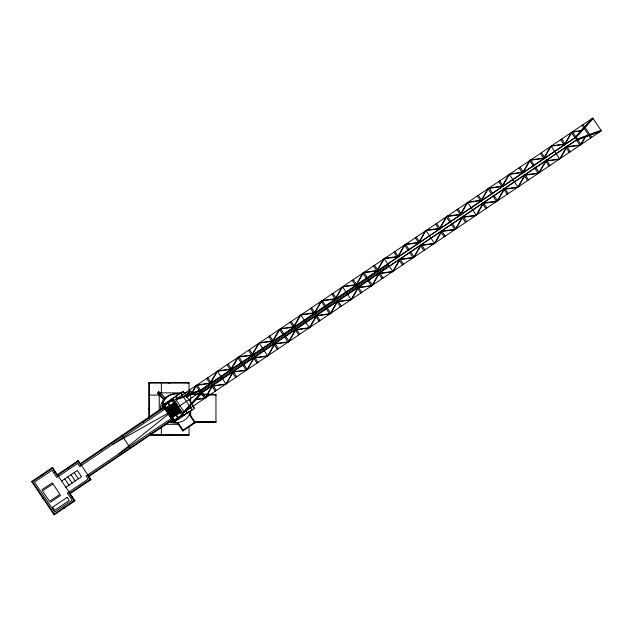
<?xml version="1.0" encoding="UTF-8"?>
<svg xmlns="http://www.w3.org/2000/svg" width="633" height="633" viewBox="0 0 633 633"><rect width="100%" height="100%" fill="white"/><g stroke="black" fill="none" stroke-linecap="round" stroke-linejoin="round"><path stroke-width="0.95" d="M189.726 414.235L190.707 410.817A14.464 14.464 0 0 1 170.166 421.127M183.277 414.797L182.518 414.718L182.312 415.58M183.38 414.924L183.301 415.683L182.541 415.802M163.828 406.916L80.304 463.704M188.618 412.297L188.745 411.656L183.459 415.216M162.309 405.373L163.512 401.789M172.896 399.747L171.852 400.048M174.74 421.214L174.146 421.689L173.521 421.238M171.986 400.143L172.247 399.478L172.659 400.096M196.23 399.249L205.147 398.054L212.095 385.853L226.005 383.994L232.944 371.793L246.854 369.925L253.793 357.724L267.712 355.857L274.651 343.664L288.561 341.796L295.5 329.595L309.41 327.728L316.358 315.527L330.268 313.667L337.207 301.466L351.117 299.599L358.056 287.398L371.975 285.53L378.914 273.337L392.824 271.47L399.763 259.269L413.673 257.402L420.621 245.2L434.531 243.341L441.47 231.14L455.38 229.273L462.319 217.072L476.238 215.204L483.177 203.011L497.087 201.144L504.026 188.943L517.936 187.075L524.884 174.874L538.794 173.015L545.733 160.814L559.643 158.946L566.614 146.793L580.501 144.878L584.971 137.092M192.1 393.125L196.57 385.339L210.449 383.424L217.428 371.27L231.306 369.356L238.277 357.202L252.156 355.295L259.126 343.141L273.005 341.227L279.984 329.073L293.862 327.158L300.833 315.012L314.712 313.098L321.691 300.944L335.569 299.029L342.54 286.876L356.419 284.969L363.389 272.815L377.268 270.9L384.247 258.747L398.125 256.832L405.096 244.686L418.975 242.771L425.954 230.618L439.832 228.703L446.803 216.549L460.682 214.642L467.652 202.489L481.531 200.574L488.51 188.42L502.388 186.506L509.359 174.36L523.238 172.445L530.209 160.291L544.095 158.377L551.066 146.223L564.976 144.364L571.915 132.162L580.833 130.968M191.546 393.33L195.882 385.798M216.739 371.737L210.211 383.06L197.274 384.864M237.589 357.669L231.061 368.999L218.124 370.796M258.438 343.6L251.91 354.931L238.981 356.735M279.295 329.54L272.768 340.87L259.831 342.667M300.145 315.471L293.617 326.802L280.68 328.598M321.002 301.411L314.474 312.734L301.537 314.538M341.852 287.342L335.324 298.673L322.387 300.469M362.701 273.274L356.173 284.605L343.244 286.409M383.558 259.214L377.031 270.544L364.094 272.34M404.408 245.145L397.88 256.476L384.943 258.272M425.265 231.085L418.737 242.407L405.8 244.211M446.115 217.016L439.587 228.347L426.65 230.143M466.964 202.948L460.436 214.278L447.507 216.082M487.821 188.887L481.294 200.218L468.357 202.014M508.671 174.819L502.143 186.149L489.206 187.946M529.528 160.758L523 172.089L510.063 173.885M550.378 146.69L543.85 158.021L530.913 159.817M560.332 158.479L566.859 147.157L579.796 145.353M581.181 144.419L585.525 136.886M205.709 397.682L212.348 386.233L225.435 384.373M226.559 383.614L233.197 372.164L246.284 370.313M247.416 369.545L254.047 358.096L267.142 356.244M268.265 355.485L274.904 344.036L287.991 342.176M309.972 327.356L316.611 315.907L329.698 314.047M330.822 313.288L337.46 301.838L350.547 299.987M351.679 299.219L358.31 287.77L371.405 285.918M393.386 271.09L400.016 259.641L413.112 257.789L409.401 252.187M435.085 242.961L441.723 231.512L454.81 229.66M455.942 228.893L462.573 217.443L475.668 215.592M476.791 214.832L483.43 203.383L496.517 201.523M518.498 186.703L525.129 175.254L538.224 173.395L534.521 167.8M539.348 172.635L545.986 161.186L559.074 159.334M164.311 405.642L164.002 404.598L163.251 405.389M171.828 399.162L171.685 399.771M174.13 400.436L592.773 118.094L601.35 130.817L577.043 139.758L201.666 392.887L184.298 412.123L175.721 399.399L200.028 390.458L554.516 151.342M185.089 411.592L202.473 392.341M574.598 137.875L591.982 118.624M554.548 151.398L575.405 137.329L592.773 118.094M183.942 411.585L201.318 392.373M575.745 137.844L593.129 118.632M157.815 393.433L161.13 396.749M159.152 392.104L162.467 395.411M160.094 395.712L161.431 394.383M161.415 397.026L163.219 398.837M162.744 395.696L164.556 397.508M186.007 395.57L190.588 390.988L191.926 392.325L186.735 397.508M186.466 397.421L187.851 396.393M191.221 425.574L192.559 424.237M118.885 453.758L173.213 410.287L388.52 265.085M173.205 408.538L171.844 409.606L173.157 408.878L171.416 409.511L173.276 408.024L170.839 409.377L173.363 407.399L169.953 409.171L173.513 406.331L168.797 408.902L173.703 404.993L167.286 408.562L173.948 403.245L164.485 408.594L181.948 411.988L172.477 417.337L179.147 412.02L172.722 415.588L177.58 411.664L172.904 414.299L176.52 411.418L173.062 413.23L175.586 411.205L173.157 412.526L175.009 411.07L173.276 411.679M168.853 408.918L173.695 405.065L167.357 408.578M172.912 414.251L176.48 411.41L173.062 413.183L175.626 411.213L173.149 412.558L175.04 411.078L173.276 411.703M171.416 409.511L173.276 408.056M170.799 409.369L173.371 407.351L169.905 409.163M52.238 468.206L52.761 467.85M31.998 482.061L52.855 467.993M54.976 472.273L55.498 471.917M55.126 472.495L55.649 472.139M57.358 474.671L78.207 460.602L91.01 479.577L70.152 493.645M77.891 461.259L78.413 460.911M57.706 475.193L78.563 461.125M57.722 476.332L58.244 475.984M162.847 405.46L169.889 400.705M173.228 398.45L177.485 395.585M182.802 392.278L183.483 391.819M183.127 392.689L183.776 392.325M173.086 399.906L164.335 405.816L174.32 420.621L183.072 414.71M79.331 463.396L79.853 463.047M79.442 463.554L79.964 463.206M41.786 489.871L52.215 482.837M80.652 464.226L164.066 407.969M80.779 465.532L81.293 465.184M81.443 465.397L79.774 466.521L77.661 463.396L56.812 477.464L51.961 470.272L34.443 482.085L54.699 512.113L72.217 500.292L67.359 493.099L88.209 479.039L86.104 475.913L171.163 418.5M81.459 465.421L164.865 409.163M61.646 481.025L77.281 470.477L81.507 476.736L65.864 487.283M200.147 390.64L575.532 137.511M42.902 498.218L43.424 497.87M43.091 498.495L43.606 498.147M201.539 392.705L576.924 139.577M87.457 475.438L87.979 475.09M88.533 475.905L171.939 419.647M50.229 502.38L60.649 495.354M88.881 476.427L172.295 420.17M182.723 413.183L601.35 130.817M88.897 477.575L89.419 477.227M89.008 477.733L89.53 477.385M193.326 407.81L193.927 407.375M68.76 492.703L69.282 492.355M176.164 420.138L173.814 421.72L172.714 420.098M176.829 419.687L180.073 417.503M173.751 422.33L194.6 408.261L183.135 391.265L162.285 405.334L173.751 422.33L177.517 422.559M69.804 493.123L90.654 479.054M90.337 479.711L90.859 479.363M189.307 414.734L189.829 414.378M177.406 422.955L177.928 422.599M71.505 496.77L72.027 496.422M71.656 496.992L72.178 496.644M53.797 514.376L74.654 500.315M74.251 500.838L74.773 500.489M182.486 430.495L195.027 422.092M182.605 430.669L183.127 430.313M195.265 422.44L194.742 422.789L189.117 414.449L189.639 414.101L195.352 422.575L182.842 431.01L177.216 422.67L177.738 422.322L183.364 430.662M112.587 444.421L173.213 410.287M165.332 408.111L173.94 403.332M171.962 399.059L172.437 398.988M173.798 420.526L174.566 420.605M576.695 139.244L601.002 130.295M576.236 140.304L600.567 131.347M176.504 398.869L200.835 389.912M176.069 399.921L200.376 390.972M572.485 131.775L581.221 130.54M551.636 145.843L564.723 143.984L571.362 132.534L575.152 138.081M517.375 187.463L504.279 189.314L497.649 200.764L493.859 195.225M433.961 243.721L420.874 245.58L414.235 257.03L410.445 251.483M392.254 271.85L379.167 273.709L372.528 285.159L368.738 279.62M308.849 328.116L295.753 329.967L289.123 341.416L285.333 335.878M195.85 399.676L204.586 398.442M194.806 421.982L215.956 421.491M193.84 422.63L215.956 422.116L215.956 394.446L189.995 393.845M148.787 383.131L189.038 383.131M148.787 383.717L149.42 383.717M181.829 392.879L159.231 392.879L159.231 410.564M183.792 392.879L188.705 392.879M215.956 394.446L189.995 394.446L215.956 395.079M148.787 395.079L160.109 395.079M148.787 408.799L149.42 408.799M148.787 409.804L149.42 409.804M194.806 422.116L215.956 422.116M165.126 424.316L178.878 424.316M149.42 434.689L189.038 434.689M148.787 435.322L189.038 435.322L189.038 426.42M163.243 405.342L163.71 405.342M175.499 393.702L179.337 393.955A14.464 14.464 0 0 0 162.08 409.14M182.241 415.082L182.937 415.161M181.41 411.189L173.632 410.089L175.42 402.311L180.263 411.031L174.945 404.36L178.514 410.777L174.597 405.872L177.224 410.595L174.344 406.979L176.109 410.437L174.13 407.913L175.452 410.35L173.996 408.491L174.605 410.231M165.023 409.393L172.801 410.493L171.013 418.271L166.17 409.551L171.48 416.221L167.919 409.796L171.828 414.71L169.201 409.978L172.089 413.594L170.277 410.137L172.295 412.708L170.95 410.231M177.153 395.301L177.731 395.411M172.318 420.201L172.856 420.312M175.23 420.771L175.871 420.898M165.237 408.087L173.015 409.875L174.115 402.097L174.914 401.559L171.519 419.022L172.318 418.484L173.418 410.706L181.196 412.494M168.995 421.673L171.638 422.678L175.396 423.05A14.464 14.464 0 0 0 177.28 422.868M190.114 391.463L186.798 394.778M191.443 392.8L188.136 396.108M187.835 393.742L189.156 395.087M172.524 411.679L171.464 410.303L172.429 412.083M583.128 124.598L591.705 137.321M582.083 125.302L590.66 138.026M572.438 131.806L581.015 144.53M575.405 137.329L577.043 139.758M576.22 139.671L579.978 145.234M561.756 139.015L564.968 143.786M566.575 146.176L570.333 151.738M560.711 139.719L564.462 145.289M565.538 146.88L569.289 152.442M551.066 146.223L559.643 158.946M541.421 152.735L545.171 158.297M546.247 159.888L549.998 165.45M540.376 153.431L544.135 159.002M545.203 160.592L548.961 166.155M530.731 159.943L534.489 165.506M535.558 167.096L539.316 172.659M529.694 160.647L533.445 166.21M520.049 167.152L523.8 172.714M524.876 174.304L528.626 179.867M519.005 167.856L522.755 173.418M523.831 175.009L527.582 180.571M509.359 174.36L517.936 187.075M499.714 180.864L503.472 186.426M505.079 188.816L508.299 193.579M498.669 181.568L501.89 186.339M503.496 188.721L507.255 194.284M489.032 188.072L492.783 193.635M487.988 188.776L491.738 194.339M492.814 195.929L496.565 201.492M478.342 195.281L481.563 200.052M483.169 202.433L486.919 207.996M477.298 195.985L481.056 201.547M482.124 203.138L485.875 208.7M467.652 202.489L476.238 215.204M458.007 208.993L461.766 214.555M462.834 216.146L466.592 221.716M456.971 209.697L460.721 215.26M462.327 217.649L465.548 222.412M447.325 216.201L451.076 221.764M452.152 223.354L455.902 228.924M446.281 216.905L450.031 222.468M451.107 224.058L454.858 229.621M436.635 223.409L440.394 228.972M441.462 230.562L445.213 236.133M435.591 224.114L439.349 229.676M440.418 231.267L444.176 236.837M425.954 230.618L434.531 243.341M416.308 237.122L420.059 242.692M421.135 244.275L424.885 249.845M415.264 237.826L418.476 242.597M420.09 244.979L423.841 250.549M405.618 244.33L409.369 249.9M404.574 245.034L408.332 250.597M394.929 251.538L398.149 256.31M400.293 259.49L403.514 264.262M393.892 252.243L397.643 257.805M398.719 259.395L402.469 264.966M384.247 258.747L392.824 271.47M374.601 265.251L378.352 270.821M379.428 272.412L383.179 277.974M373.557 265.955L377.308 271.525M378.922 273.907L382.134 278.678M363.912 272.459L367.67 278.029M362.867 273.163L366.626 278.734M367.694 280.324L371.452 285.887M353.23 279.667L356.98 285.238M358.049 286.828L361.807 292.391M352.185 280.372L355.936 285.942M357.012 287.532L360.763 293.095M342.54 286.876L351.117 299.599M332.895 293.388L336.115 298.151M337.721 300.54L341.472 306.103M331.85 294.084L335.609 299.654M336.677 301.245L340.435 306.807M322.205 300.596L325.963 306.158M327.032 307.749L330.79 313.311M321.168 301.292L324.919 306.863M325.995 308.453L329.746 314.015M311.523 307.804L315.274 313.367M316.88 315.748L320.1 320.52M310.479 308.508L314.229 314.071M315.305 315.661L319.056 321.224M300.833 315.012L309.41 327.728M291.188 321.517L294.946 327.079M296.015 328.669L299.773 334.232M290.143 322.221L293.902 327.783M295.508 330.165L298.729 334.936M280.506 328.725L284.257 334.287M279.462 329.429L283.212 334.992M284.288 336.582L288.039 342.144M269.816 335.933L273.037 340.704M274.643 343.086L278.393 348.648M268.772 336.637L272.53 342.2M273.598 343.79L277.357 349.353M259.126 343.141L267.712 355.857M249.481 349.645L253.24 355.208M254.308 356.798L258.066 362.369M248.445 350.35L252.195 355.912M253.271 357.503L257.022 363.065M238.799 356.854L242.55 362.416M243.626 364.007L247.376 369.577M237.755 357.558L241.505 363.12M242.581 364.711L246.332 370.273M228.109 364.062L231.868 369.625M233.474 372.014L236.695 376.785M227.065 364.766L230.823 370.329M231.892 371.919L235.65 377.482M217.428 371.27L226.005 383.994M207.782 377.774L211.533 383.337M212.609 384.927L216.359 390.498M206.738 378.479L209.958 383.25M211.564 385.632L215.315 391.202M197.092 384.983L200.843 390.553M201.919 392.136L205.67 397.706M200.028 390.458L201.666 392.887M196.048 385.687L204.633 398.41M180.682 392.927L192.147 409.923M194.616 422.314L194.972 422.836M175.839 396.187L177.272 398.315M185.873 411.062L187.305 413.183M172.714 398.299L184.179 415.295M182.834 430.258L183.19 430.78M163.456 407.62L163.812 408.135M171.685 419.814L172.041 420.336M142.813 421.538L143.169 422.061M151.042 433.74L151.398 434.262M142.512 421.752L142.86 422.266M150.733 433.945L151.089 434.467M122.169 435.464L122.525 435.987M130.398 447.666L130.754 448.188M122.003 435.575L130.588 448.299M121.758 435.749L122.106 436.272M129.979 447.942L130.335 448.465M101.114 449.675L101.462 450.19M109.335 461.868L109.691 462.391M100.805 449.881L101.153 450.403M109.034 462.074L109.382 462.596M80.462 463.593L80.818 464.116M88.691 475.794L89.047 476.317M77.701 460.951L80.921 465.753M87.251 475.138L90.495 479.925M74.156 472.59L78.373 478.849M67.794 467.629L68.142 468.151M80.241 486.081L80.589 486.603M67.557 467.787L67.913 468.309M80.003 486.239L80.359 486.761M71.031 474.703L75.248 480.953M67.897 476.807L72.122 483.066M64.772 478.92L68.989 485.171M57.888 474.307L58.236 474.829M70.334 492.767L70.69 493.281M51.969 467.834L57.959 476.689M68.506 492.332L74.472 501.201M42.063 474.521L42.411 475.035M64.218 507.357L64.566 507.88M41.802 474.695L42.15 475.217M63.957 507.539L64.305 508.054M32.172 481.191L54.66 514.566M175.396 402.406L180.176 411.015M169.256 409.986L171.844 414.655M174.93 404.432L178.443 410.77M167.982 409.812L171.503 416.15M172.303 412.669L170.981 410.231L172.429 412.115L171.44 410.295M174.138 407.874L175.483 410.35M174.004 408.467L174.629 410.231M174.344 406.979L176.148 410.445M170.324 410.137L172.097 413.555M190.668 392.879L190.668 403.166M190.668 410.564L190.668 416.593M189.038 392.563L189.038 382.498L148.787 382.498L148.787 418.476M187.874 382.498L187.874 383.131M187.874 434.689L187.874 435.322M169.644 382.498L169.644 383.131M169.644 434.689L169.644 435.322M168.821 382.498L168.821 383.131M168.821 434.689L168.821 435.322M161.368 382.498L161.368 393.821M161.368 427.338L161.368 435.322M149.768 382.498L149.768 383.131M149.42 382.498L149.42 417.804M160.489 409.045A14.464 14.464 0 0 1 174.502 394.137M158.669 391.621L157.34 392.958L163.741 399.36L165.078 398.022L158.669 391.621M52.499 467.47L31.65 481.539L54.153 514.906L75.01 500.838L52.499 467.47M167.492 402.596L163.092 405.563L173.853 421.515L178.253 418.548L167.492 402.596M172.58 399.162L167.84 402.366L178.593 418.318L183.341 415.113L172.58 399.162M171.867 400.428L164.572 405.349L174.415 419.948L181.718 415.026L171.867 400.428M52.919 483.881L42.49 490.915L49.524 501.344L59.945 494.31L52.919 483.881M67.122 497.356L52.531 507.207L54.636 510.333L69.234 500.489L67.122 497.356"/></g></svg>
